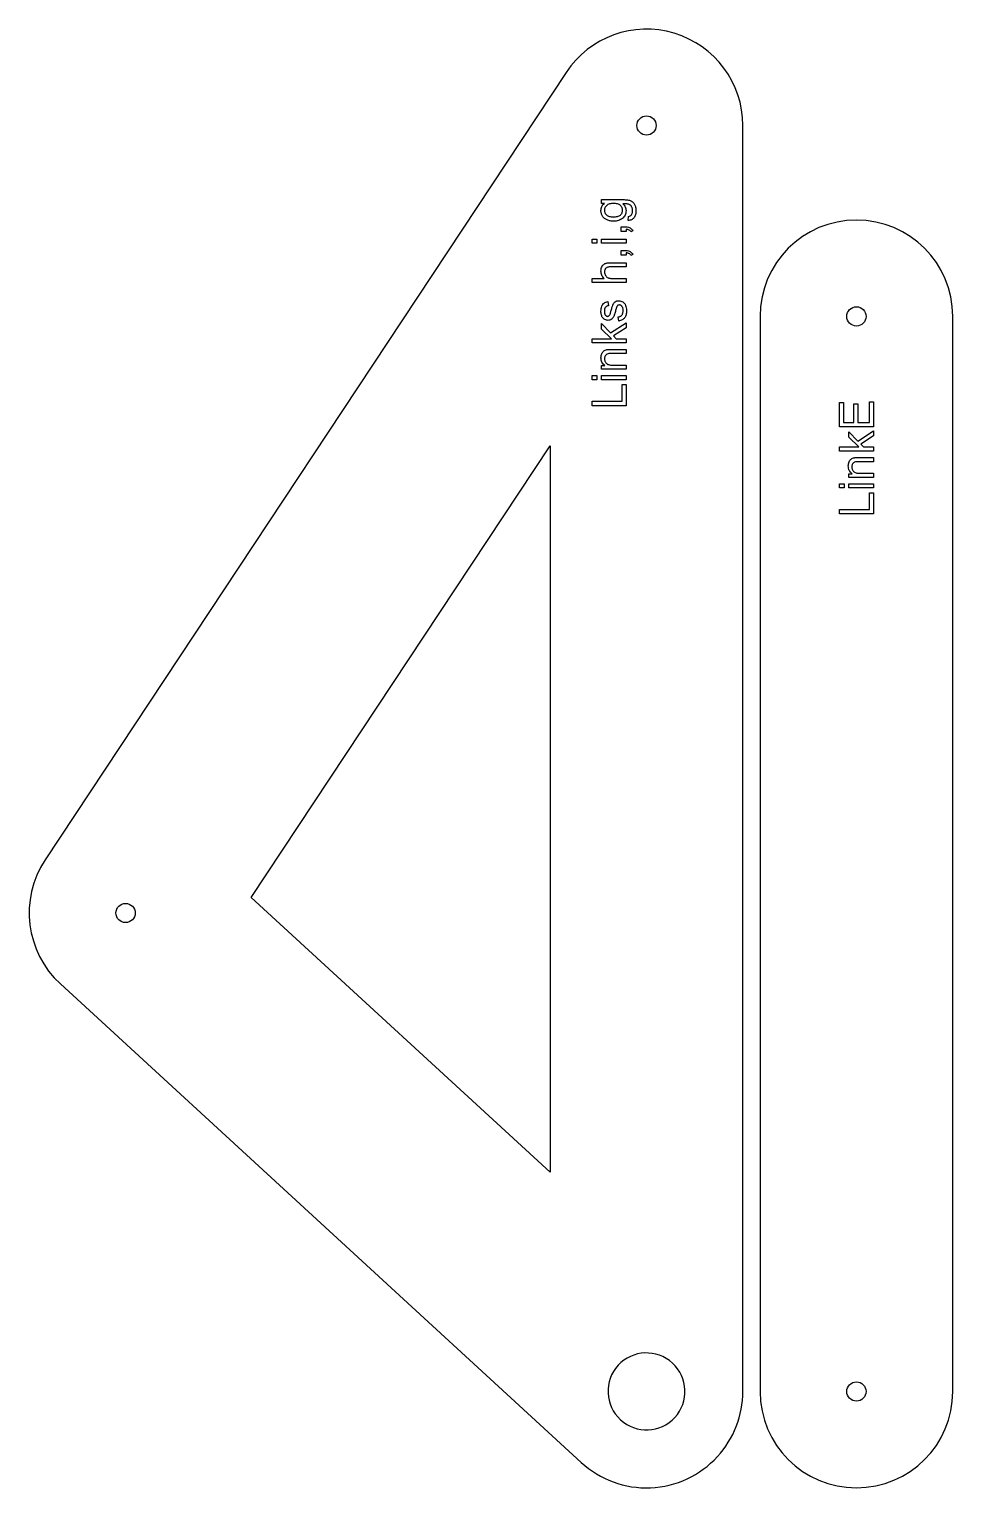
# Model space of a CAD drawing. Header units: millimetres. Extents: x 19 to 1140, y 19 to 1133.
# Drawn here: x 708 to 1140, y 19 to 700 of the extents above; entities that cross this region are included whole.
import ezdxf

# ---------------------------------------------------------------- set-up
doc = ezdxf.new("R2010")
doc.units = ezdxf.units.MM
doc.layers.add('cut', color=5, linetype='Continuous', true_color=0x0000ff)
doc.layers.add('line engraving', color=1, linetype='Continuous', true_color=0xff0000)

msp = doc.modelspace()

# ---------------------------------------------------------------- linework, layer by layer
at = {"layer": 'cut', "color": 5, "true_color": 0x0000ff}
for points in [[(722.92, 254.39), (966.1, 30.87, 0.414578), (1029.72, 33.59, 0.188241), (1041.62, 64.07), (1041.62, 655.37, 0.743511), (959.09, 680.19), (715.84, 312.34, 0.368358)], [(1049.62, 566.2), (1049.62, 64, 1), (1139.62, 64), (1139.62, 566.2, 1)], [(983.33, 76.22, 0.997265), (1009.84, 51.86, 0.997265)]]:
    msp.add_lwpolyline(points, format="xyb", close=True, dxfattribs=at)
msp.add_lwpolyline([(812.07, 294.7), (951.62, 505.74), (951.62, 166.42)], close=True, dxfattribs=at)
for centre in [(996.62, 655.37), (1094.62, 566.2), (753.38, 287.52), (1094.62, 64)]:
    msp.add_circle(centre, 4.5, dxfattribs=at)
at = {"layer": 'line engraving', "color": 1, "true_color": 0xff0000}
for points in [[(987.99, 611.05), (988.27, 612.94), (988.67, 613.03), (989.02, 613.16), (989.31, 613.35), (989.54, 613.6), (989.66, 613.79), (989.77, 613.99), (989.87, 614.21), (989.94, 614.45), (990, 614.71), (990.04, 614.98), (990.07, 615.27), (990.08, 615.57), (990.07, 615.9), (990.04, 616.2), (990, 616.49), (989.94, 616.76), (989.87, 617.01), (989.77, 617.24), (989.66, 617.46), (989.54, 617.65), (989.4, 617.82), (989.24, 617.99), (989.07, 618.13), (988.89, 618.26), (988.69, 618.38), (988.49, 618.48), (988.26, 618.57), (988.03, 618.64), (987.86, 618.68), (987.65, 618.71), (987.4, 618.73), (987.11, 618.75), (986.78, 618.77), (986.41, 618.78), (985.99, 618.78), (985.54, 618.78), (985.89, 618.45), (986.19, 618.11), (986.45, 617.74), (986.66, 617.35), (986.83, 616.95), (986.94, 616.52), (987.01, 616.08), (987.04, 615.61), (987.01, 615.04), (986.93, 614.5), (986.8, 613.99), (986.61, 613.52), (986.37, 613.08), (986.08, 612.67), (985.73, 612.3), (985.33, 611.96), (984.9, 611.66), (984.44, 611.39), (983.96, 611.17), (983.46, 610.99), (982.94, 610.85), (982.4, 610.75), (981.84, 610.69), (981.25, 610.67), (980.84, 610.68), (980.45, 610.7), (980.06, 610.75), (979.68, 610.81), (979.3, 610.9), (978.94, 611), (978.58, 611.12), (978.23, 611.26), (977.89, 611.42), (977.57, 611.59), (977.28, 611.78), (977, 611.99), (976.74, 612.21), (976.51, 612.45), (976.29, 612.7), (976.09, 612.98), (975.91, 613.27), (975.76, 613.57), (975.63, 613.88), (975.52, 614.2), (975.44, 614.54), (975.38, 614.89), (975.35, 615.25), (975.33, 615.62), (975.36, 616.12), (975.44, 616.59), (975.56, 617.04), (975.74, 617.47), (975.97, 617.88), (976.26, 618.26), (976.59, 618.62), (976.97, 618.96), (975.59, 618.96), (975.59, 620.75), (985.49, 620.75), (986.13, 620.74), (986.72, 620.72), (987.27, 620.68), (987.77, 620.62), (988.22, 620.54), (988.62, 620.45), (988.97, 620.34), (989.27, 620.21), (989.54, 620.06), (989.8, 619.9), (990.04, 619.71), (990.27, 619.51), (990.48, 619.28), (990.68, 619.03), (990.87, 618.77), (991.03, 618.48), (991.19, 618.18), (991.32, 617.86), (991.43, 617.52), (991.52, 617.17), (991.59, 616.8), (991.64, 616.41), (991.67, 616), (991.68, 615.58), (991.67, 615.08), (991.62, 614.61), (991.55, 614.16), (991.45, 613.73), (991.32, 613.33), (991.16, 612.95), (990.98, 612.6), (990.76, 612.27), (990.51, 611.98), (990.24, 611.72), (989.94, 611.51), (989.61, 611.34), (989.24, 611.21), (988.85, 611.11), (988.43, 611.06), (987.99, 611.05)], [(981.11, 612.66), (981.65, 612.67), (982.16, 612.72), (982.63, 612.79), (983.06, 612.88), (983.45, 613.01), (983.8, 613.16), (984.12, 613.34), (984.4, 613.55), (984.64, 613.78), (984.85, 614.03), (985.03, 614.29), (985.17, 614.56), (985.29, 614.85), (985.37, 615.15), (985.42, 615.47), (985.43, 615.8), (985.42, 616.12), (985.37, 616.44), (985.29, 616.74), (985.17, 617.02), (985.03, 617.3), (984.85, 617.56), (984.64, 617.8), (984.4, 618.04), (984.13, 618.25), (983.81, 618.43), (983.47, 618.59), (983.08, 618.72), (982.66, 618.81), (982.2, 618.89), (981.71, 618.93), (981.17, 618.94), (980.67, 618.93), (980.19, 618.88), (979.74, 618.81), (979.33, 618.71), (978.95, 618.58), (978.6, 618.42), (978.29, 618.23), (978.01, 618.01), (977.76, 617.77), (977.54, 617.52), (977.36, 617.26), (977.21, 616.98), (977.09, 616.7), (977.01, 616.4), (976.96, 616.09), (976.94, 615.76), (976.96, 615.45), (977.01, 615.14), (977.09, 614.85), (977.2, 614.57), (977.35, 614.3), (977.53, 614.04), (977.74, 613.8), (977.99, 613.57), (978.27, 613.35), (978.58, 613.17), (978.92, 613.01), (979.3, 612.89), (979.7, 612.79), (980.14, 612.72), (980.61, 612.67), (981.11, 612.66)], [(987.04, 605.79), (984.83, 605.79), (984.83, 607.99), (987.04, 607.99), (987.62, 607.97), (988.14, 607.89), (988.6, 607.75), (989, 607.56), (989.36, 607.32), (989.67, 607.01), (989.94, 606.63), (990.16, 606.19), (989.33, 605.66), (989.18, 605.94), (989, 606.19), (988.79, 606.4), (988.54, 606.56), (988.25, 606.69), (987.9, 606.79), (987.5, 606.85), (987.04, 606.88), (987.04, 605.79)], [(973.47, 600.39), (971.24, 600.39), (971.24, 602.33), (973.47, 602.33), (973.47, 600.39)], [(987.04, 600.39), (975.59, 600.39), (975.59, 602.33), (987.04, 602.33), (987.04, 600.39)], [(987.04, 594.75), (984.83, 594.75), (984.83, 596.96), (987.04, 596.96), (987.62, 596.93), (988.14, 596.85), (988.6, 596.72), (989, 596.53), (989.36, 596.28), (989.67, 595.97), (989.94, 595.6), (990.16, 595.16), (989.33, 594.62), (989.18, 594.91), (989, 595.16), (988.79, 595.36), (988.54, 595.53), (988.25, 595.66), (987.9, 595.75), (987.5, 595.82), (987.04, 595.85), (987.04, 594.75)], [(987.04, 581.97), (971.24, 581.97), (971.24, 583.91), (976.91, 583.91), (976.54, 584.26), (976.22, 584.63), (975.95, 585.03), (975.73, 585.45), (975.56, 585.89), (975.43, 586.35), (975.36, 586.83), (975.33, 587.34), (975.37, 587.95), (975.46, 588.53), (975.62, 589.06), (975.84, 589.55), (975.97, 589.77), (976.11, 589.98), (976.27, 590.17), (976.43, 590.35), (976.61, 590.51), (976.8, 590.65), (977.01, 590.78), (977.22, 590.89), (977.45, 590.98), (977.71, 591.06), (978, 591.13), (978.3, 591.19), (978.64, 591.24), (978.99, 591.27), (979.38, 591.29), (979.78, 591.29), (987.04, 591.29), (987.04, 589.35), (979.78, 589.35), (979.43, 589.34), (979.11, 589.31), (978.81, 589.26), (978.53, 589.19), (978.28, 589.11), (978.05, 589), (977.85, 588.87), (977.67, 588.72), (977.51, 588.56), (977.38, 588.37), (977.26, 588.18), (977.17, 587.96), (977.1, 587.73), (977.05, 587.48), (977.02, 587.22), (977, 586.94), (977.03, 586.51), (977.12, 586.1), (977.26, 585.7), (977.45, 585.32), (977.7, 584.96), (977.98, 584.67), (978.3, 584.42), (978.66, 584.23), (978.86, 584.16), (979.08, 584.09), (979.32, 584.04), (979.57, 583.99), (979.85, 583.96), (980.14, 583.93), (980.45, 583.92), (980.78, 583.91), (987.04, 583.91), (987.04, 581.97)], [(983.62, 564.03), (983.32, 565.95), (983.6, 566), (983.86, 566.06), (984.11, 566.15), (984.34, 566.25), (984.55, 566.38), (984.75, 566.51), (984.92, 566.67), (985.09, 566.85), (985.23, 567.04), (985.36, 567.25), (985.46, 567.48), (985.55, 567.73), (985.61, 568), (985.66, 568.29), (985.69, 568.59), (985.7, 568.91), (985.69, 569.23), (985.67, 569.54), (985.62, 569.82), (985.56, 570.08), (985.49, 570.31), (985.39, 570.53), (985.28, 570.72), (985.16, 570.89), (985.02, 571.05), (984.87, 571.18), (984.72, 571.29), (984.57, 571.38), (984.4, 571.45), (984.23, 571.5), (984.06, 571.53), (983.88, 571.54), (983.57, 571.5), (983.29, 571.4), (983.05, 571.22), (982.85, 570.97), (982.78, 570.85), (982.71, 570.7), (982.63, 570.5), (982.55, 570.27), (982.47, 570.01), (982.38, 569.7), (982.29, 569.36), (982.19, 568.99), (982.06, 568.47), (981.93, 568), (981.8, 567.57), (981.69, 567.18), (981.57, 566.83), (981.46, 566.52), (981.36, 566.26), (981.26, 566.03), (981.04, 565.64), (980.79, 565.3), (980.5, 565.02), (980.17, 564.78), (979.81, 564.59), (979.44, 564.46), (979.04, 564.38), (978.63, 564.35), (978.26, 564.38), (977.9, 564.44), (977.55, 564.55), (977.21, 564.7), (976.9, 564.89), (976.62, 565.12), (976.36, 565.37), (976.13, 565.66), (975.97, 565.9), (975.82, 566.19), (975.69, 566.52), (975.57, 566.89), (975.46, 567.29), (975.39, 567.7), (975.35, 568.13), (975.33, 568.57), (975.36, 569.22), (975.43, 569.83), (975.55, 570.4), (975.72, 570.93), (975.93, 571.41), (976.18, 571.82), (976.46, 572.16), (976.77, 572.43), (977.13, 572.66), (977.55, 572.84), (978.02, 572.99), (978.55, 573.1), (978.8, 571.21), (978.39, 571.11), (978.02, 570.95), (977.7, 570.74), (977.43, 570.46), (977.31, 570.29), (977.21, 570.12), (977.12, 569.92), (977.05, 569.71), (977, 569.48), (976.96, 569.24), (976.94, 568.98), (976.93, 568.71), (976.94, 568.38), (976.96, 568.09), (976.99, 567.81), (977.04, 567.56), (977.1, 567.34), (977.18, 567.13), (977.27, 566.95), (977.37, 566.8), (977.6, 566.55), (977.85, 566.37), (978.12, 566.26), (978.41, 566.23), (978.59, 566.24), (978.76, 566.29), (978.93, 566.36), (979.08, 566.47), (979.23, 566.6), (979.37, 566.77), (979.49, 566.97), (979.6, 567.21), (979.63, 567.3), (979.67, 567.43), (979.72, 567.59), (979.78, 567.78), (979.85, 568.01), (979.92, 568.28), (980, 568.58), (980.1, 568.92), (980.23, 569.42), (980.36, 569.87), (980.48, 570.29), (980.6, 570.67), (980.71, 571.01), (980.81, 571.31), (980.91, 571.57), (981, 571.79), (981.19, 572.18), (981.43, 572.52), (981.7, 572.82), (982.02, 573.07), (982.37, 573.27), (982.76, 573.42), (983.2, 573.51), (983.67, 573.53), (984.15, 573.5), (984.62, 573.39), (985.07, 573.22), (985.5, 572.97), (985.91, 572.65), (986.26, 572.28), (986.57, 571.84), (986.83, 571.34), (987.03, 570.78), (987.18, 570.2), (987.27, 569.58), (987.3, 568.92), (987.28, 568.38), (987.24, 567.87), (987.17, 567.4), (987.06, 566.96), (986.93, 566.55), (986.77, 566.17), (986.59, 565.83), (986.37, 565.52), (986.12, 565.24), (985.85, 564.99), (985.55, 564.76), (985.22, 564.56), (984.86, 564.39), (984.48, 564.24), (984.06, 564.12), (983.62, 564.03)], [(987.04, 553.78), (971.24, 553.78), (971.24, 555.72), (980.25, 555.72), (975.59, 560.31), (975.59, 562.82), (979.84, 558.45), (987.04, 563.27), (987.04, 560.87), (981.19, 557.09), (982.5, 555.72), (987.04, 555.72), (987.04, 553.78)], [(987.04, 541.5), (975.59, 541.5), (975.59, 543.24), (977.22, 543.24), (976.78, 543.58), (976.4, 543.94), (976.07, 544.35), (975.81, 544.79), (975.6, 545.26), (975.45, 545.77), (975.36, 546.31), (975.33, 546.89), (975.36, 547.39), (975.43, 547.88), (975.54, 548.34), (975.71, 548.79), (975.91, 549.19), (976.14, 549.55), (976.39, 549.84), (976.68, 550.09), (977, 550.29), (977.34, 550.45), (977.71, 550.59), (978.11, 550.69), (978.26, 550.72), (978.43, 550.74), (978.63, 550.76), (978.86, 550.77), (979.1, 550.78), (979.38, 550.79), (979.68, 550.8), (980, 550.8), (987.04, 550.8), (987.04, 548.86), (980.08, 548.86), (979.52, 548.84), (979.04, 548.8), (978.63, 548.73), (978.3, 548.63), (978.02, 548.5), (977.78, 548.32), (977.56, 548.1), (977.37, 547.83), (977.21, 547.53), (977.1, 547.2), (977.04, 546.85), (977.02, 546.48), (977.03, 546.17), (977.06, 545.88), (977.13, 545.6), (977.21, 545.32), (977.32, 545.06), (977.46, 544.81), (977.62, 544.57), (977.8, 544.34), (978.02, 544.13), (978.28, 543.94), (978.59, 543.79), (978.94, 543.66), (979.34, 543.56), (979.78, 543.49), (980.26, 543.45), (980.79, 543.44), (987.04, 543.44), (987.04, 541.5)], [(973.47, 536.61), (971.24, 536.61), (971.24, 538.55), (973.47, 538.55), (973.47, 536.61)], [(987.04, 536.61), (975.59, 536.61), (975.59, 538.55), (987.04, 538.55), (987.04, 536.61)], [(987.04, 524.48), (971.24, 524.48), (971.24, 526.57), (985.17, 526.57), (985.17, 534.35), (987.04, 534.35), (987.04, 524.48)], [(1102.52, 514.57), (1086.72, 514.57), (1086.72, 526), (1088.59, 526), (1088.59, 516.67), (1093.43, 516.67), (1093.43, 525.4), (1095.28, 525.4), (1095.28, 516.67), (1100.66, 516.67), (1100.66, 526.36), (1102.52, 526.36), (1102.52, 514.57)], [(1102.52, 503.26), (1086.72, 503.26), (1086.72, 505.2), (1095.73, 505.2), (1091.08, 509.79), (1091.08, 512.3), (1095.32, 507.93), (1102.52, 512.74), (1102.52, 510.35), (1096.67, 506.57), (1097.98, 505.2), (1102.52, 505.2), (1102.52, 503.26)], [(1102.52, 490.98), (1091.08, 490.98), (1091.08, 492.72), (1092.7, 492.72), (1092.26, 493.05), (1091.88, 493.42), (1091.55, 493.83), (1091.29, 494.26), (1091.08, 494.74), (1090.94, 495.24), (1090.85, 495.79), (1090.82, 496.36), (1090.84, 496.87), (1090.91, 497.36), (1091.03, 497.82), (1091.19, 498.27), (1091.39, 498.67), (1091.62, 499.02), (1091.88, 499.32), (1092.17, 499.56), (1092.48, 499.76), (1092.83, 499.93), (1093.2, 500.07), (1093.6, 500.17), (1093.75, 500.19), (1093.92, 500.22), (1094.12, 500.23), (1094.34, 500.25), (1094.59, 500.26), (1094.86, 500.27), (1095.16, 500.27), (1095.48, 500.28), (1102.52, 500.28), (1102.52, 498.34), (1095.56, 498.34), (1095, 498.32), (1094.52, 498.28), (1094.12, 498.21), (1093.79, 498.11), (1093.51, 497.97), (1093.26, 497.8), (1093.04, 497.57), (1092.85, 497.31), (1092.7, 497.01), (1092.59, 496.68), (1092.52, 496.33), (1092.5, 495.95), (1092.51, 495.65), (1092.55, 495.36), (1092.61, 495.07), (1092.7, 494.8), (1092.81, 494.54), (1092.94, 494.29), (1093.1, 494.05), (1093.29, 493.82), (1093.5, 493.6), (1093.77, 493.42), (1094.07, 493.27), (1094.43, 493.14), (1094.82, 493.04), (1095.26, 492.97), (1095.74, 492.93), (1096.27, 492.92), (1102.52, 492.92), (1102.52, 490.98)], [(1088.95, 486.08), (1086.72, 486.08), (1086.72, 488.02), (1088.95, 488.02), (1088.95, 486.08)], [(1102.52, 473.96), (1086.72, 473.96), (1086.72, 476.05), (1100.66, 476.05), (1100.66, 483.83), (1102.52, 483.83), (1102.52, 473.96)], [(1102.52, 486.08), (1091.08, 486.08), (1091.08, 488.02), (1102.52, 488.02), (1102.52, 486.08)]]:
    msp.add_lwpolyline(points, dxfattribs=at)

doc.saveas('drawing.dxf')
